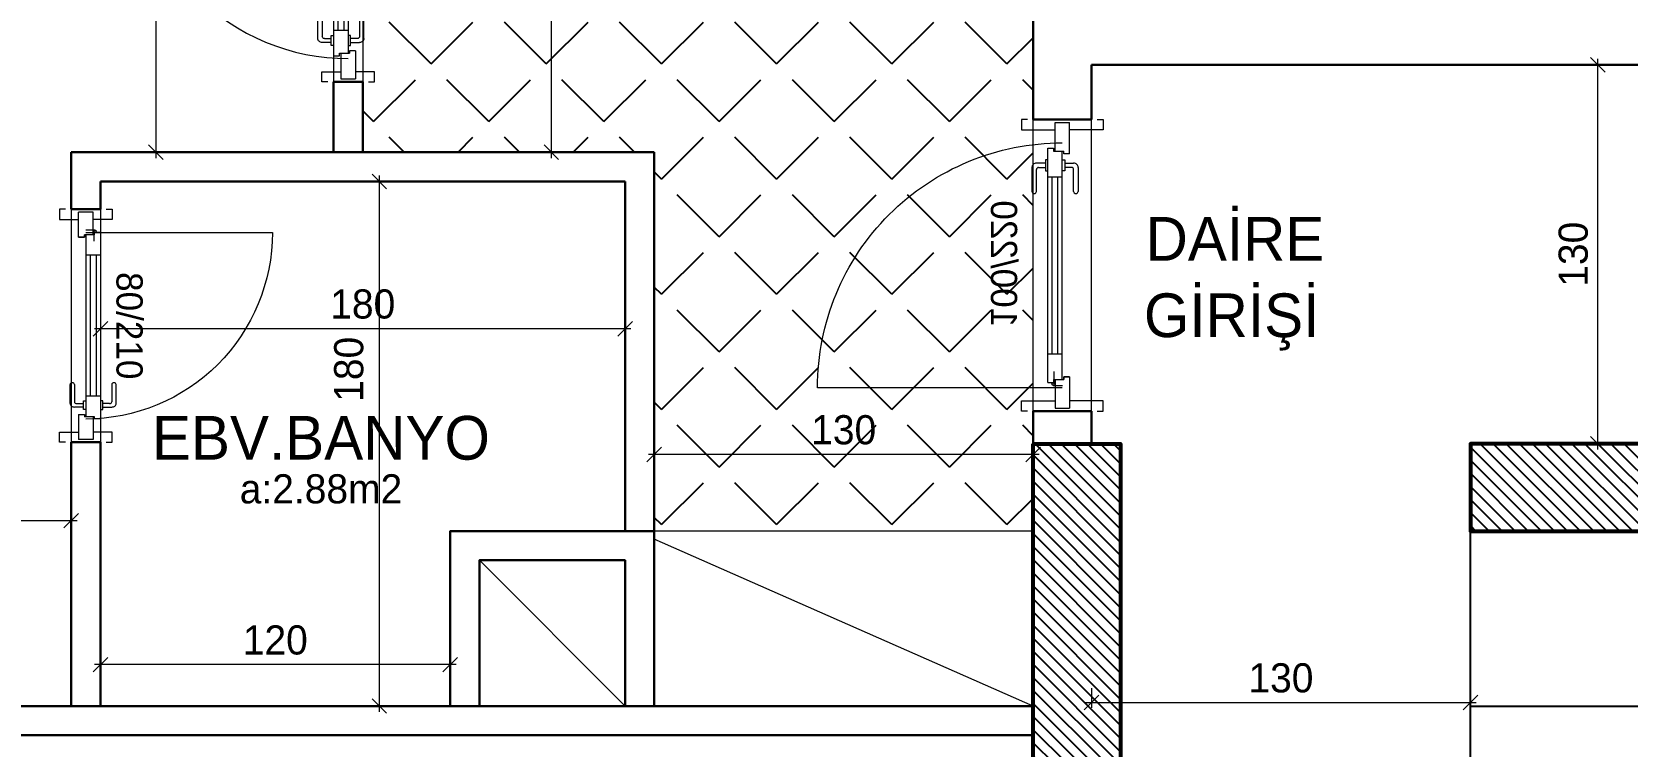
# Model space of a CAD drawing. Header units: centimetres. Extents: x 562865 to 1310255, y -148070 to 32737.
# Drawn here: x 657526 to 658073, y -25463 to -25218 of the extents above; entities that cross this region are included whole.
import ezdxf
from ezdxf.enums import TextEntityAlignment as Align

# ---------------------------------------------------------------- set-up
doc = ezdxf.new("R2010")
doc.units = ezdxf.units.CM
doc.header["$LTSCALE"] = 2.5
doc.linetypes.add('DASHED', pattern=[0.25, 0.125, -0.125])
doc.layers.get('0').update_dxf_attribs({"color": 86})
for name, color, linetype, lineweight in [('1', 126, 'Continuous', 25), ('DUVAR', 4, 'Continuous', 30), ('duvar-kesim', 7, 'Continuous', 0), ('iç ölçü', 106, 'Continuous', 18), ('kapi', 9, 'Continuous', 0), ('kolon', 1, 'Continuous', 53), ('TEFRIS', 33, 'Continuous', 0)]:
    doc.layers.add(name, color=color, linetype=linetype, lineweight=lineweight)
for name, color, linetype in [('alan', 7, 'Continuous'), ('kapi-yazi', 7, 'Continuous'), ('mahal', 7, 'Continuous'), ('MERBAS', 231, 'Continuous'), ('tarama', 173, 'Continuous'), ('TARAMA KOLON', 252, 'Continuous')]:
    doc.layers.add(name, color=color, linetype=linetype)
doc.styles.add('PINAR', font='comic.ttf')
doc.dimstyles.new('TEMİZ ÖLÇÜ', dxfattribs={"dimtxt": 10, "dimasz": 5, "dimexe": 1.8, "dimexo": 0.625, "dimgap": 3, "dimtad": 1, "dimdec": 0, "dimrnd": 0.5, "dimzin": 1, "dimdsep": 46, "dimtxsty": 'PINAR', "dimblk": 'OBLIQUE', "dimcen": 0.9, "dimdle": 2, "dimclrd": 256, "dimclre": 256, "dimclrt": 7, "dimadec": 0, "dimazin": 0, "dimtfac": 1, "dimtdec": 0, "dimtofl": 0, "dimtmove": 2, "dimatfit": 2, "dimfxl": 10, "dimfxlon": 1, "dimlwd": -1, "dimlwe": -1, "dimarcsym": 0})

# ---------------------------------------------------------------- blocks, each defined once
blk = doc.blocks.new('_Oblique')
at = {"color": 0, "linetype": 'ByBlock', "lineweight": -2}
blk.add_line((-0.5, -0.5), (0.5, 0.5), dxfattribs=at)
blk = doc.blocks.new('*D3173')
at = {"layer": 'Defpoints', "color": 0}
for p in [(657739.6, -25265.05), (657869.6, -25320.05), (657739.6, -25363.1)]:
    blk.add_point(p, dxfattribs=at)
at = {"layer": 'iç ölçü'}
for p, q in [((657739.6, -25353.1), (657739.6, -25364.9)), ((657869.6, -25353.1), (657869.6, -25364.9)), ((657871.6, -25363.1), (657737.6, -25363.1))]:
    blk.add_line(p, q, dxfattribs=at)
at = {"layer": 'iç ölçü', "linetype": 'ByBlock', "xscale": 5, "yscale": 5, "zscale": 5, "rotation": 180}
blk.add_blockref('_Oblique', (657739.6, -25363.1), dxfattribs=at)
at = {"layer": 'iç ölçü', "linetype": 'ByBlock', "xscale": 5, "yscale": 5, "zscale": 5}
blk.add_blockref('_Oblique', (657869.6, -25363.1), dxfattribs=at)
at = {"layer": 'iç ölçü', "color": 7, "insert": (657804.6, -25354.67), "char_height": 10, "attachment_point": 5, "style": 'PINAR'}
blk.add_mtext('130', dxfattribs=at)
blk = doc.blocks.new('*D3188')
at = {"layer": 'Defpoints', "color": 0}
for p in [(657647.56, -25269.39), (657645.28, -25449.39), (657647.56, -25449.39)]:
    blk.add_point(p, dxfattribs=at)
at = {"layer": 'iç ölçü'}
for p, q in [((657646.94, -25269.39), (657643.48, -25269.39)), ((657645.28, -25267.39), (657645.28, -25451.39)), ((657646.94, -25449.39), (657643.48, -25449.39))]:
    blk.add_line(p, q, dxfattribs=at)
at = {"layer": 'iç ölçü', "linetype": 'ByBlock', "xscale": 5, "yscale": 5, "zscale": 5}
for p, rotation in [((657645.28, -25269.39), 90), ((657645.28, -25449.39), 270)]:
    blk.add_blockref('_Oblique', p, dxfattribs=dict(at, rotation=rotation))
at = {"layer": 'iç ölçü', "color": 7, "insert": (657634.85, -25333.86), "char_height": 10, "attachment_point": 5, "rotation": 90, "style": 'PINAR'}
blk.add_mtext('180', dxfattribs=at)
blk = doc.blocks.new('*D3189')
at = {"layer": 'Defpoints', "color": 0}
for p in [(657549.6, -25427.44), (657669.6, -25427.44), (657549.6, -25435.2)]:
    blk.add_point(p, dxfattribs=at)
at = {"layer": 'iç ölçü'}
for p, q in [((657549.6, -25428.07), (657549.6, -25437)), ((657669.6, -25428.07), (657669.6, -25437)), ((657671.6, -25435.2), (657547.6, -25435.2))]:
    blk.add_line(p, q, dxfattribs=at)
at = {"layer": 'iç ölçü', "linetype": 'ByBlock', "xscale": 5, "yscale": 5, "zscale": 5, "rotation": 180}
blk.add_blockref('_Oblique', (657549.6, -25435.2), dxfattribs=at)
at = {"layer": 'iç ölçü', "linetype": 'ByBlock', "xscale": 5, "yscale": 5, "zscale": 5}
blk.add_blockref('_Oblique', (657669.6, -25435.2), dxfattribs=at)
at = {"layer": 'iç ölçü', "color": 7, "insert": (657609.6, -25426.79), "char_height": 10, "attachment_point": 5, "style": 'PINAR'}
blk.add_mtext('120', dxfattribs=at)
blk = doc.blocks.new('*D3190')
at = {"layer": 'Defpoints', "color": 0}
for p in [(657191.56, -25377.37), (657539.6, -25377.37), (657191.56, -25385.8)]:
    blk.add_point(p, dxfattribs=at)
at = {"layer": 'iç ölçü'}
for p, q in [((657191.56, -25378), (657191.56, -25387.6)), ((657539.6, -25378), (657539.6, -25387.6)), ((657541.6, -25385.8), (657189.56, -25385.8))]:
    blk.add_line(p, q, dxfattribs=at)
at = {"layer": 'iç ölçü', "linetype": 'ByBlock', "xscale": 5, "yscale": 5, "zscale": 5, "rotation": 180}
blk.add_blockref('_Oblique', (657191.56, -25385.8), dxfattribs=at)
at = {"layer": 'iç ölçü', "linetype": 'ByBlock', "xscale": 5, "yscale": 5, "zscale": 5}
blk.add_blockref('_Oblique', (657539.6, -25385.8), dxfattribs=at)
at = {"layer": 'iç ölçü', "color": 7, "insert": (657365.58, -25377.34), "char_height": 10, "attachment_point": 5, "style": 'PINAR'}
blk.add_mtext('348', dxfattribs=at)
blk = doc.blocks.new('*D3191')
at = {"layer": 'Defpoints', "color": 0}
for p in [(657564.95, -25119.39), (657564.95, -25259.39), (657568.6, -25259.39)]:
    blk.add_point(p, dxfattribs=at)
at = {"layer": 'iç ölçü'}
for p, q in [((657568.6, -25117.39), (657568.6, -25261.39)), ((657565.58, -25119.39), (657570.4, -25119.39)), ((657565.58, -25259.39), (657570.4, -25259.39))]:
    blk.add_line(p, q, dxfattribs=at)
at = {"layer": 'iç ölçü', "linetype": 'ByBlock', "xscale": 5, "yscale": 5, "zscale": 5}
for p, rotation in [((657568.6, -25119.39), 90), ((657568.6, -25259.39), 270)]:
    blk.add_blockref('_Oblique', p, dxfattribs=dict(at, rotation=rotation))
at = {"layer": 'iç ölçü', "color": 7, "insert": (657560.19, -25189.39), "char_height": 10, "attachment_point": 5, "rotation": 90, "style": 'PINAR'}
blk.add_mtext('140', dxfattribs=at)
blk = doc.blocks.new('fm-door1')
at = {"linetype": 'Continuous'}
for p, q in [((0, 25), (0, -25)), ((100, 25), (0, 25)), ((79.7, 31.8), (79.7, -0.3)), ((84, 27.6), (127.8, 27.6)), ((90, 50), (910, 50)), ((90, 50), (90, 30)), ((100, 30), (90, 30)), ((100, 30), (100, -5)), ((100, 30), (100, -5)), ((100, 0), (900, 0)), ((190, 50), (190, 0)), ((810, 50), (810, 0)), ((910, 30), (900, 30)), ((900, 30), (900, -5)), ((900, 25), (1000, 25)), ((910, 50), (910, 30)), ((1000, 25), (1000, -25)), ((110, -25), (0, -25)), ((100, -5), (110, -5)), ((110, -5), (100, -5)), ((110, -5), (110, -25)), ((110, -25), (110, -5)), ((890, -25), (890, -5)), ((890, -5), (900, -5)), ((890, -25), (1000, -25))]:
    blk.add_line(p, q, dxfattribs=at)
at = {"color": 8, "linetype": 'Continuous'}
for p, q in [((190, 35), (810, 35)), ((190, 15), (810, 15))]:
    blk.add_line(p, q, dxfattribs=at)
at = {"linetype": 'Continuous'}
for points in [[(857.6, 58.1), (857.6, 88.9, 0.414214), (842.4, 104.1), (758.6, 104.1, 1), (758.6, 88.9), (834.8, 88.9, -0.414214), (842.4, 81.3), (842.4, 58.1)], [(857.6, -8.1), (857.6, -38.9, -0.414214), (842.4, -54.1), (758.6, -54.1, -1), (758.6, -38.9), (834.8, -38.9, 0.414214), (842.4, -31.3), (842.4, -8.1)]]:
    blk.add_lwpolyline(points, format="xyb", dxfattribs=at)
for points in [[(869, 50), (869, 58.1), (831, 58.1), (831, 50)], [(869, 0), (869, -8.1), (831, -8.1), (831, 0)]]:
    blk.add_lwpolyline(points, dxfattribs=at)
blk.add_circle((84, 31.8), 4.26, dxfattribs=at)
blk = doc.blocks.new('*D3195')
at = {"layer": 'Defpoints', "color": 0}
for p in [(657639.6, -24959.39), (657704.31, -24959.39), (657694.09, -25259.39)]:
    blk.add_point(p, dxfattribs=at)
at = {"layer": 'iç ölçü'}
for p, q in [((657694.31, -24959.39), (657706.11, -24959.39)), ((657704.31, -25261.39), (657704.31, -24957.39)), ((657694.72, -25259.39), (657706.11, -25259.39))]:
    blk.add_line(p, q, dxfattribs=at)
at = {"layer": 'iç ölçü', "linetype": 'ByBlock', "xscale": 5, "yscale": 5, "zscale": 5}
for p, rotation in [((657704.31, -24959.39), 90), ((657704.31, -25259.39), 270)]:
    blk.add_blockref('_Oblique', p, dxfattribs=dict(at, rotation=rotation))
at = {"layer": 'iç ölçü', "color": 7, "insert": (657695.89, -25109.39), "char_height": 10, "attachment_point": 5, "rotation": 90, "style": 'PINAR'}
blk.add_mtext('300', dxfattribs=at)
blk = doc.blocks.new('*D3196')
at = {"layer": 'Defpoints', "color": 0}
for p in [(657549.6, -25269.39), (657729.6, -25269.39), (657549.6, -25319.97)]:
    blk.add_point(p, dxfattribs=at)
at = {"layer": 'iç ölçü'}
for p, q in [((657549.6, -25309.97), (657549.6, -25321.77)), ((657729.6, -25309.97), (657729.6, -25321.77)), ((657731.6, -25319.97), (657547.6, -25319.97))]:
    blk.add_line(p, q, dxfattribs=at)
at = {"layer": 'iç ölçü', "linetype": 'ByBlock', "xscale": 5, "yscale": 5, "zscale": 5, "rotation": 180}
blk.add_blockref('_Oblique', (657549.6, -25319.97), dxfattribs=at)
at = {"layer": 'iç ölçü', "linetype": 'ByBlock', "xscale": 5, "yscale": 5, "zscale": 5}
blk.add_blockref('_Oblique', (657729.6, -25319.97), dxfattribs=at)
at = {"layer": 'iç ölçü', "color": 7, "insert": (657639.6, -25311.52), "char_height": 10, "attachment_point": 5, "style": 'PINAR'}
blk.add_mtext('180', dxfattribs=at)
blk = doc.blocks.new('*D3400')
at = {"layer": 'Defpoints', "color": 0}
for p in [(658063.35, -25229.39), (658069.6, -25229.39), (658062.33, -25359.39)]:
    blk.add_point(p, dxfattribs=at)
at = {"layer": 'iç ölçü'}
for p, q in [((658063.35, -25361.39), (658063.35, -25227.39)), ((658068.35, -25229.39), (658061.55, -25229.39)), ((658062.96, -25359.39), (658065.15, -25359.39))]:
    blk.add_line(p, q, dxfattribs=at)
at = {"layer": 'iç ölçü', "linetype": 'ByBlock', "xscale": 5, "yscale": 5, "zscale": 5}
for p, rotation in [((658063.35, -25229.39), 90), ((658063.35, -25359.39), 270)]:
    blk.add_blockref('_Oblique', p, dxfattribs=dict(at, rotation=rotation))
at = {"layer": 'iç ölçü', "color": 7, "insert": (658054.92, -25294.39), "char_height": 10, "attachment_point": 5, "rotation": 90, "style": 'PINAR'}
blk.add_mtext('130', dxfattribs=at)
blk = doc.blocks.new('*D3401')
at = {"layer": 'Defpoints', "color": 0}
for p in [(657889.6, -25433.61), (658019.6, -25433.61), (658019.6, -25448.22)]:
    blk.add_point(p, dxfattribs=at)
at = {"layer": 'iç ölçü'}
for p, q in [((657889.6, -25443.22), (657889.6, -25450.02)), ((658019.6, -25443.22), (658019.6, -25450.02)), ((657887.6, -25448.22), (658021.6, -25448.22))]:
    blk.add_line(p, q, dxfattribs=at)
at = {"layer": 'iç ölçü', "linetype": 'ByBlock', "xscale": 5, "yscale": 5, "zscale": 5, "rotation": 180}
blk.add_blockref('_Oblique', (657889.6, -25448.22), dxfattribs=at)
at = {"layer": 'iç ölçü', "linetype": 'ByBlock', "xscale": 5, "yscale": 5, "zscale": 5}
blk.add_blockref('_Oblique', (658019.6, -25448.22), dxfattribs=at)
at = {"layer": 'iç ölçü', "color": 7, "insert": (657954.6, -25439.79), "char_height": 10, "attachment_point": 5, "style": 'PINAR'}
blk.add_mtext('130', dxfattribs=at)
blk = doc.blocks.new('SB')
at = {"layer": 'TARAMA KOLON'}
h = blk.add_hatch(dxfattribs=at)
h.set_pattern_fill('ANSI31', color=256, angle=7e-15)
h.paths.add_polyline_path([(655327.34, -25829.39), (655302.34, -25829.39), (655302.34, -25959.39), (655327.34, -25959.39)])
h.paths.add_polyline_path([(655437.34, -24424.14), (655477.34, -24424.14), (655477.34, -24494.14), (655437.34, -24494.14)])
h.paths.add_polyline_path([(655327.34, -25359.39), (655297.34, -25359.39), (655297.34, -25469.39), (655327.34, -25469.39)])
h.paths.add_polyline_path([(655327.34, -26079.39), (655327.34, -26109.39), (655257.34, -26109.39), (655257.34, -26079.39)])
h.paths.add_polyline_path([(654229.3, -24849.39), (654229.3, -24889.39), (654299.3, -24889.39), (654299.3, -24849.39)])
h.paths.add_polyline_path([(654269.3, -25899.39), (654229.3, -25899.39), (654229.3, -25829.39), (654269.3, -25829.39)])
h.paths.add_polyline_path([(654229.3, -25444.39), (654229.3, -25469.39), (654379.3, -25469.39), (654379.3, -25444.39)])
h.paths.add_polyline_path([(655112.34, -26369.39), (655142.34, -26369.39), (655142.34, -26429.39), (655112.34, -26429.39)])
h.paths.add_polyline_path([(654997.34, -26079.39), (654997.34, -26109.39), (654927.34, -26109.39), (654927.34, -26079.39)])
h.paths.add_polyline_path([(655437.34, -24889.39), (655467.34, -24889.39), (655467.34, -24829.39), (655437.34, -24829.39)])
h.paths.add_polyline_path([(655112.34, -26834.64), (655142.34, -26834.64), (655142.34, -26894.64), (655112.34, -26894.64)])
h.paths.add_polyline_path([(654787.34, -26369.39), (654817.34, -26369.39), (654817.34, -26429.39), (654787.34, -26429.39)])
h.paths.add_polyline_path([(655437.34, -26824.64), (655477.34, -26824.64), (655477.34, -26894.64), (655437.34, -26894.64)])
h.paths.add_polyline_path([(654299.3, -26369.39), (654299.3, -26409.39), (654229.3, -26409.39), (654229.3, -26369.39)])
h.paths.add_polyline_path([(654777.34, -26824.64), (654817.34, -26824.64), (654817.34, -26894.64), (654777.34, -26894.64)])
h.paths.add_polyline_path([(655437.34, -26369.39), (655467.34, -26369.39), (655467.34, -26429.39), (655437.34, -26429.39)])
h.paths.add_polyline_path([(655985.38, -25829.39), (656025.38, -25829.39), (656025.38, -25899.39), (655985.38, -25899.39)])
h.paths.add_polyline_path([(654927.34, -25959.39), (654927.34, -25359.39), (655177.34, -25359.39), (655177.34, -25389.39), (654952.35, -25389.39), (654952.35, -25729.39), (655177.34, -25729.39), (655177.34, -25754.39), (654952.34, -25754.39), (654952.34, -25934.39), (655177.34, -25934.39), (655177.34, -25959.39)])
h.paths.add_polyline_path([(654777.34, -24424.14), (654817.34, -24424.14), (654817.34, -24494.14), (654777.34, -24494.14)])
h.paths.add_polyline_path([(655985.38, -26824.64), (656025.38, -26824.64), (656025.38, -26894.64), (655985.38, -26894.64)])
h.paths.add_polyline_path([(654229.3, -24424.14), (654269.3, -24424.14), (654269.3, -24494.14), (654229.3, -24494.14)])
h.paths.add_polyline_path([(655107.34, -24424.14), (655147.34, -24424.14), (655147.34, -24494.14), (655107.34, -24494.14)])
h.paths.add_polyline_path([(655985.38, -24424.14), (656025.38, -24424.14), (656025.38, -24494.14), (655985.38, -24494.14)])
h.paths.add_polyline_path([(656025.38, -24849.39), (656025.38, -24889.39), (655955.38, -24889.39), (655955.38, -24849.39)])
h.paths.add_polyline_path([(654817.34, -24889.39), (654787.34, -24889.39), (654787.34, -24829.39), (654817.34, -24829.39)])
h.paths.add_polyline_path([(655114.84, -24849.39), (655139.84, -24849.39), (655139.84, -24999.39), (655114.84, -24999.39)])
h.paths.add_polyline_path([(656025.38, -26369.39), (656025.38, -26409.39), (655955.38, -26409.39), (655955.38, -26369.39)])
h.paths.add_polyline_path([(654229.3, -26824.64), (654269.3, -26824.64), (654269.3, -26894.64), (654229.3, -26894.64)])
h.paths.add_polyline_path([(656025.38, -25444.39), (656025.38, -25469.39), (655875.38, -25469.39), (655875.38, -25444.39)])
at = {"layer": 'kolon'}
for points in [[(654927.34, -25959.39), (654927.34, -25359.39), (655177.34, -25359.39), (655177.34, -25389.39), (654952.35, -25389.39), (654952.35, -25729.39), (655177.34, -25729.39), (655177.34, -25754.39), (654952.34, -25754.39), (654952.34, -25934.39), (655177.34, -25934.39), (655177.34, -25959.39)], [(655327.34, -25359.39), (655297.34, -25359.39), (655297.34, -25469.39), (655327.34, -25469.39)]]:
    blk.add_lwpolyline(points, close=True, dxfattribs=at)

msp = doc.modelspace()

# ---------------------------------------------------------------- hatches: boundary and pattern name
at = {"layer": 'tarama'}
h = msp.add_hatch(dxfattribs=at)
h.set_pattern_fill('ANGLE', color=256, scale=4, angle=135)
h.set_pattern_definition([(45, (2634.17, 4e-10), (-19.7565635, 19.7565635), [20.32, -7.62]), (135, (2634.17, 4e-10), (-19.7565635, -19.7565635), [20.32, -7.62])])
h.paths.add_polyline_path([(657639.6, -25259.39), (657729.6, -25259.39), (657739.6, -25259.39), (657739.6, -25389.39), (657869.6, -25389.39), (657869.6, -24959.39), (657639.6, -24959.39)])

# ---------------------------------------------------------------- linework, layer by layer
at = {"layer": '1', "linetype": 'DASHED', "ltscale": 20}
msp.add_line((658019.6, -25384.39), (658019.6, -25387.39), dxfattribs=at)
at = {"layer": 'DUVAR'}
for p, q in [((657869.6, -25248.18), (657869.6, -25209.39)), ((658249.6, -25229.39), (657889.6, -25229.39)), ((657889.6, -25248.18), (657889.6, -25229.39)), ((657629.6, -25235.25), (657629.6, -25259.39)), ((657639.6, -25235.25), (657629.6, -25235.25)), ((657639.6, -25235.25), (657639.6, -25259.39)), ((657889.6, -25248.18), (657869.6, -25248.18)), ((657539.6, -25259.39), (657739.6, -25259.39)), ((657539.6, -25259.39), (657539.6, -25278.92)), ((657739.6, -25259.39), (657739.6, -25392.15)), ((657549.6, -25269.39), (657729.6, -25269.39)), ((657549.6, -25269.39), (657549.6, -25278.92)), ((657729.6, -25269.39), (657729.6, -25389.39)), ((657539.6, -25278.92), (657549.6, -25278.92)), ((657869.6, -25359.39), (657869.6, -25348.18)), ((657889.6, -25348.18), (657869.6, -25348.18)), ((657889.6, -25359.39), (657889.6, -25348.18)), ((657539.6, -25358.92), (657539.6, -25449.39)), ((657539.6, -25358.92), (657549.6, -25358.92)), ((657549.6, -25358.92), (657549.6, -25449.39)), ((657679.6, -25399.39), (657679.6, -25449.39)), ((657171.56, -25449.39), (657869.6, -25449.39)), ((657171.56, -25459.39), (657869.6, -25459.39))]:
    msp.add_line(p, q, dxfattribs=at)
msp.add_lwpolyline([(657739.6, -25449.39), (657739.6, -25389.39), (657669.6, -25389.39), (657669.6, -25449.39)], dxfattribs=at)
msp.add_lwpolyline([(657679.6, -25449.39), (657729.6, -25449.39), (657729.6, -25399.39), (657679.6, -25399.39)], close=True, dxfattribs=at)
at = {"layer": 'duvar-kesim'}
for p, q in [((657629.6, -25145.25), (657629.6, -25235.25)), ((657639.6, -25145.25), (657639.6, -25235.25)), ((657869.6, -25348.18), (657869.6, -25248.18)), ((657889.6, -25348.18), (657889.6, -25248.18)), ((657539.6, -25278.92), (657539.6, -25358.92)), ((657549.6, -25278.92), (657549.6, -25358.92))]:
    msp.add_line(p, q, dxfattribs=at)
at = {"layer": 'iç ölçü'}
msp.add_line((657679.6, -25399.39), (657729.6, -25449.39), dxfattribs=at)
at = {"layer": 'kapi'}
for points in [[(657634.6, -25153.25), (657560.6, -25153.25, 0.414214), (657634.6, -25227.25, 0.414214)], [(657879.6, -25340.18), (657795.6, -25340.18, -0.414214), (657879.6, -25256.18, -0.414214)], [(657544.6, -25286.92), (657608.6, -25286.92, -0.414214), (657544.6, -25350.92, -0.414214)]]:
    msp.add_lwpolyline(points, format="xyb", dxfattribs=at)
for points in [[(657627.6, -25235.25), (657625.6, -25235.25), (657625.6, -25231.75), (657632.1, -25231.75)], [(657641.6, -25235.25), (657643.6, -25235.25), (657643.6, -25231.75), (657637.1, -25231.75)], [(657867.6, -25248.18), (657865.6, -25248.18), (657865.6, -25251.68), (657877.1, -25251.68)], [(657891.6, -25248.18), (657893.6, -25248.18), (657893.6, -25251.68), (657882.1, -25251.68)], [(657537.6, -25278.92), (657535.6, -25278.92), (657535.6, -25282.42), (657542.1, -25282.42)], [(657551.6, -25278.92), (657553.6, -25278.92), (657553.6, -25282.42), (657547.1, -25282.42)], [(657867.6, -25348.18), (657865.6, -25348.18), (657865.6, -25344.68), (657877.1, -25344.68)], [(657891.6, -25348.18), (657893.6, -25348.18), (657893.6, -25344.68), (657882.1, -25344.68)], [(657537.6, -25358.92), (657535.6, -25358.92), (657535.6, -25355.42), (657542.1, -25355.42)], [(657551.6, -25358.92), (657553.6, -25358.92), (657553.6, -25355.42), (657547.1, -25355.42)]]:
    msp.add_lwpolyline(points, dxfattribs=at)
at = {"layer": 'MERBAS'}
for p, q in [((658019.6, -25509.39), (658019.6, -25389.39)), ((658019.6, -25389.39), (658244.6, -25389.39))]:
    msp.add_line(p, q, dxfattribs=at)
msp.add_lwpolyline([(658019.6, -25449.39), (658114.6, -25449.39, -0.414214), (658184.6, -25519.39), (658184.6, -25599.39, -0.414214), (658114.6, -25669.39), (658019.6, -25669.39)], format="xyb", dxfattribs=at)
at = {"layer": 'TEFRIS'}
msp.add_lwpolyline([(657869.6, -25449.39), (657869.6, -25389.39), (657739.6, -25389.39), (657739.6, -25449.39), (657869.6, -25449.39), (657739.6, -25392.15)], dxfattribs=at)

# ---------------------------------------------------------------- block references
at = {"layer": 'kapi'}
for p, xscale, yscale, zscale, rotation in [((657634.6, -25146.25), -0.08800000000000001, 0.1, 0.08800000000000001, 89.99999999999997), ((657879.6, -25347.18), 0.09799999999995634, 0.09999999999990905, 0.098, 90.00000000000001), ((657544.6, -25279.92), -0.07800000000000004, -0.1, 0.07800000000000001, 89.99999999999997)]:
    msp.add_blockref('fm-door1', p, dxfattribs=dict(at, xscale=xscale, yscale=yscale, zscale=zscale, rotation=rotation))
at = {"layer": 'TARAMA KOLON', "xscale": -1}
msp.add_blockref('SB', (1313196.95, 0), dxfattribs=at)

# ---------------------------------------------------------------- texts
at = {"layer": 'alan', "style": 'PINAR'}
msp.add_text('a:2.88m2', height=10, dxfattribs=at).set_placement((657625.27, -25379.87), align=Align.CENTER)
at = {"layer": 'kapi-yazi', "style": 'PINAR', "text_generation_flag": 4}
msp.add_text('100/220', height=9, rotation=90, dxfattribs=at).set_placement((657859.6, -25297.65), align=Align.MIDDLE_CENTER)
at = {"layer": 'kapi-yazi', "style": 'PINAR'}
msp.add_text('80/210', height=9, rotation=270, dxfattribs=at).set_placement((657559.6, -25318.92), align=Align.MIDDLE_CENTER)
at = {"layer": 'mahal', "style": 'PINAR'}
for s, p in [('DAİRE', (657938.83, -25296.6)), ('GİRİŞİ', (657937.69, -25322.82)), ('EBV.BANYO', (657625.27, -25364.87))]:
    msp.add_text(s, height=15, dxfattribs=at).set_placement(p, align=Align.CENTER)

# ---------------------------------------------------------------- dimensions: what is measured, and where the dimension line sits
at = {"layer": 'iç ölçü'}
for base, p1, p2, angle, picture, middle in [((657704.31, -24959.39), (657694.09, -25259.39), (657639.6, -24959.39), 90, '*D3195', (657695.89, -25109.39)), ((657568.6, -25259.39), (657564.95, -25119.39), (657564.95, -25259.39), 90, '*D3191', (657560.19, -25189.39)), ((657739.6, -25363.1), (657869.6, -25320.05), (657739.6, -25265.05), 180, '*D3173', (657804.6, -25354.67)), ((657549.6, -25319.97), (657729.6, -25269.39), (657549.6, -25269.39), 180, '*D3196', (657639.6, -25311.52)), ((657191.56, -25385.8), (657539.6, -25377.37), (657191.56, -25377.37), 180, '*D3190', (657365.58, -25377.34)), ((657549.6, -25435.2), (657669.6, -25427.44), (657549.6, -25427.44), 180, '*D3189', (657609.6, -25426.79))]:
    dim = msp.add_linear_dim(base=base, p1=p1, p2=p2, angle=angle, dimstyle='TEMİZ ÖLÇÜ', dxfattribs=at)
    dim.commit()
    dim.dimension.update_dxf_attribs({"geometry": picture, "text_midpoint": middle})
for base, p1, p2, angle, picture, middle in [((658063.35, -25229.39), (658062.33, -25359.39), (658069.6, -25229.39), 90, '*D3400', (658054.92, -25294.39)), ((658019.6, -25448.22), (657889.6, -25433.61), (658019.6, -25433.61), 180, '*D3401', (657954.6, -25439.79))]:
    dim = msp.add_linear_dim(base=base, p1=p1, p2=p2, angle=angle, dimstyle='TEMİZ ÖLÇÜ', override={"dimfxl": 5, "dimarcsym": 1}, dxfattribs=at)
    dim.commit()
    dim.dimension.update_dxf_attribs({"geometry": picture, "text_midpoint": middle})
dim = msp.add_linear_dim(base=(657645.28, -25449.39), p1=(657647.56, -25269.39), p2=(657647.56, -25449.39), angle=90, dimstyle='TEMİZ ÖLÇÜ', dxfattribs=at)
dim.commit()
dim.dimension.update_dxf_attribs({"geometry": '*D3188', "text_midpoint": (657634.85, -25333.86), "dimtype": 160})

doc.saveas('drawing.dxf')
